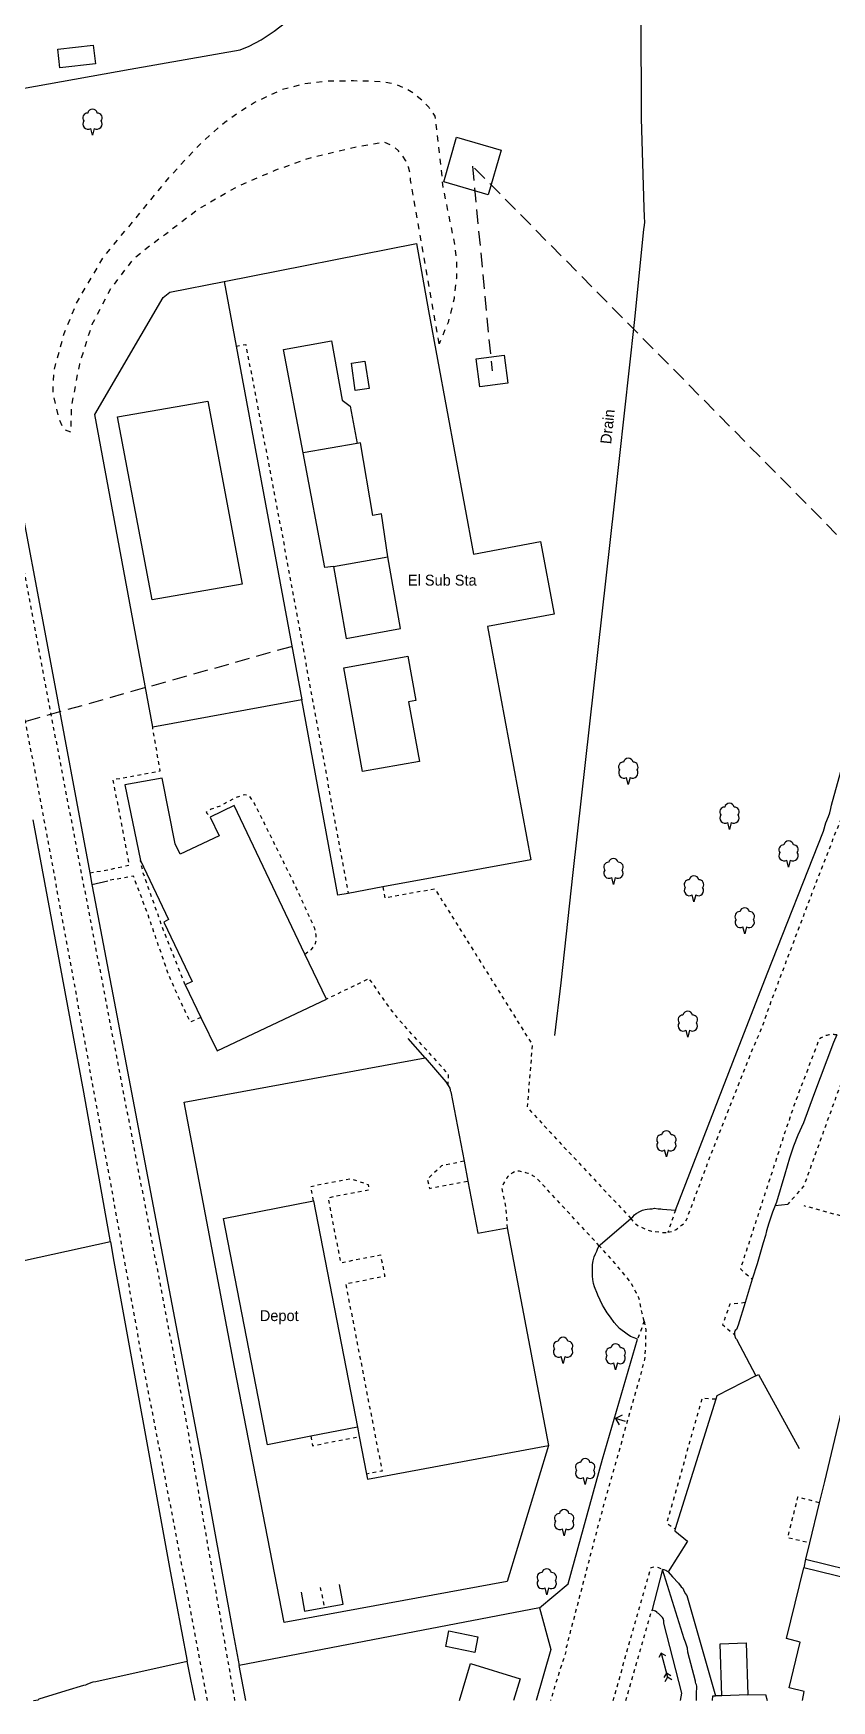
# Model space of a CAD drawing. Extents: x 421500 to 422711, y 436000 to 437000.
# Drawn here: x 422150.4 to 422260.5, y 436000 to 436229.8 of the extents above; entities that cross this region are included whole.
import ezdxf

# ---------------------------------------------------------------- set-up
doc = ezdxf.new("R2010")
doc.units = 0
for name, pattern in [('716709-ExBase$0$OS-DASHEDLINE', [1, 0.5, -0.5]), ('716709-ExBase$0$OS-LANDFORM', [1.6, 0.8, -0.8]), ('716709-ExBase$0$OS-OVERHEAD', [3, 2, -1])]:
    doc.linetypes.add(name, pattern=pattern)
doc.layers.get('0').update_dxf_attribs({"color": 210})
for name, color, linetype in [('716709-ExBase$0$OS-LINE_0001_BLG_OUTLINE', 7, 'Continuous'), ('716709-ExBase$0$OS-LINE_0021_ROAD_OR_TRACK', 8, '716709-ExBase$0$OS-DASHEDLINE'), ('716709-ExBase$0$OS-LINE_0030_OBSTRUCTING_FEAT', 8, 'Continuous'), ('716709-ExBase$0$OS-LINE_0032_PATH_OR_EDGE', 8, '716709-ExBase$0$OS-DASHEDLINE'), ('716709-ExBase$0$OS-LINE_0043_OVERHEAD_CONSTRN', 8, '716709-ExBase$0$OS-OVERHEAD'), ('716709-ExBase$0$OS-LINE_0049_PYLON_EDGE', 8, 'Continuous'), ('716709-ExBase$0$OS-LINE_0059_WATER_EDGE_LIMIT', 8, 'Continuous'), ('716709-ExBase$0$OS-LINE_0374_TOP_OF_SLOPE', 8, '716709-ExBase$0$OS-LANDFORM'), ('716709-ExBase$0$OS-LINE_0376_BOT_SLOPE_CLIFF', 8, '716709-ExBase$0$OS-LANDFORM'), ('716709-ExBase$0$OS-PT_0026_BENCH_MARK_LOCN', 8, 'Continuous'), ('716709-ExBase$0$OS-PT_0373_POSN_NONCONIFER_TR', 8, 'Continuous'), ('716709-ExBase$0$OS-SYMB_0026_BENCH_MARK', 8, 'Continuous'), ('716709-ExBase$0$OS-SYMB_0069_DIRECTION_OF_FL', 8, 'Continuous'), ('716709-ExBase$0$OS-TEXT_BUILDING_OR_STRUCTURE', 4, 'Continuous'), ('716709-ExBase$0$OS-TEXT_INLAND_WATER', 4, 'Continuous')]:
    doc.layers.add(name, color=color, linetype=linetype)
doc.styles.add('716709-ExBase$0$Standard', font='romans.shx')

# ---------------------------------------------------------------- blocks, each defined once
blk = doc.blocks.new('716709-ExBase$0$OS-FLOW ARROW')
at = {"linetype": 'Continuous', "flags": 128}
for points in [[(0.5, 0.5), (0, 0), (0.5, -0.5)], [(0, 0), (3.438, 0)], [(3.35, 0.5), (2.85, 0), (3.35, -0.5)], [(3.938, 0.5), (3.438, 0), (3.938, -0.5)]]:
    blk.add_lwpolyline(points, dxfattribs=at)
blk = doc.blocks.new('716709-ExBase$0$OS-BENCH MARK')
at = {"linetype": 'Continuous'}
blk.add_line((1.42, 0), (0, 0), dxfattribs=at)
at = {"linetype": 'Continuous', "flags": 128}
blk.add_lwpolyline([(0.707, 0.707), (0, 0), (0.707, -0.707)], dxfattribs=at)
blk = doc.blocks.new('716709-ExBase$0$OS-DOT')
at = {"linetype": 'Continuous'}
blk.add_circle((0, 0), 0.05, dxfattribs=at)
blk = doc.blocks.new('716709-ExBase$0$OS-NONCONIFEROUS TREE')
at = {"linetype": 'Continuous'}
for p, q in [((0, -1.6), (-0.2, -0.8)), ((0.2, -0.8), (0, -1.6))]:
    blk.add_line(p, q, dxfattribs=at)
for centre, radius, start, end in [((-0.57, 0.4), 0.55, 88.1339, 218.2222), ((-0.51, -0.29), 0.6, 144.748, 301.112), ((0, 0.84), 0.56, 10.8441, 169.1559), ((0.51, -0.29), 0.6, 238.888, 35.252), ((0.57, 0.4), 0.55, 321.7778, 91.8661)]:
    blk.add_arc(centre, radius, start, end, dxfattribs=at)

msp = doc.modelspace()

# ---------------------------------------------------------------- linework, layer by layer
at = {"layer": '716709-ExBase$0$OS-LINE_0001_BLG_OUTLINE'}
for p, q in [((422191.8, 436156.3), (422199.3, 436157.65)), ((422190.82, 436096.68), (422187.85, 436102.9)), ((422171.35, 436098.65), (422173.49, 436094.15)), ((422189.04, 436068.89), (422195.1, 436037.68)), ((422195.1, 436037.68), (422188.66, 436036.43)), ((422258.79, 436027.28), (422257.45, 436021.76)), ((422257.45, 436021.76), (422256.9, 436019.5)), ((422256.9, 436019.5), (422270.08, 436016.27)), ((422269.74, 436015.09), (422256.65, 436018.3)), ((422245.35, 436000.68), (422244.45, 436000.66)), ((422248.95, 436000.78), (422245.35, 436000.68))]:
    msp.add_line(p, q, dxfattribs=at)
at = {"layer": '716709-ExBase$0$OS-LINE_0001_BLG_OUTLINE', "flags": 128}
for points in [[(422179.2, 436153.87), (422166.78, 436151.69), (422162.02, 436176.91), (422174.48, 436179.11), (422179.2, 436153.87)], [(422191.8, 436156.3), (422193.55, 436146.4), (422201.05, 436147.75), (422199.3, 436157.65)], [(422174.77, 436121.75), (422176, 436119.2), (422170.65, 436116.65), (422169.95, 436118.1), (422168.15, 436127.15), (422163, 436126.2), (422165.17, 436115.78)], [(422187.85, 436102.9), (422178.1, 436123.35), (422174.77, 436121.75)], [(422165.17, 436115.78), (422169.05, 436107.65), (422168.4, 436107.3), (422172.3, 436099.1), (422171.35, 436098.65)], [(422173.49, 436094.15), (422175.74, 436089.56), (422190.82, 436096.68)], [(422188.66, 436036.43), (422182.67, 436035.26), (422176.6, 436066.47), (422189.04, 436068.89)], [(422270.45, 436051.59), (422270.2, 436051.65), (422264.9, 436052.9), (422264.85, 436052.71), (422263.78, 436052.96), (422262.6, 436048), (422263.67, 436047.74), (422259.5, 436030.2), (422258.79, 436027.28)], [(422256.45, 436000), (422256.7, 436001.25), (422254.65, 436001.75), (422256.15, 436008.05), (422254.25, 436008.55), (422256.65, 436018.3)], [(422209.15, 436000), (422210.7, 436005.1), (422217.55, 436003), (422216.6, 436000)], [(422244.05, 436000), (422244.1, 436000.65), (422244.45, 436000.66)], [(422248.95, 436000.78), (422251.35, 436000.85), (422251.6, 436000)]]:
    msp.add_lwpolyline(points, dxfattribs=at)
at = {"layer": '716709-ExBase$0$OS-LINE_0021_ROAD_OR_TRACK', "flags": 128}
for points in [[(422178.2, 436000), (422171.3, 436039.7), (422151.9, 436140.9), (422142.35, 436192.2), (422135.5, 436227.45), (422134.49, 436235.99)], [(422174.4, 436000), (422171.55, 436015.25), (422168.6, 436030.6), (422166.15, 436043.15), (422165.05, 436049.1), (422161.2, 436070.55), (422155.95, 436099.4), (422151.9, 436121.35), (422148.35, 436140.05), (422144.2, 436161.35), (422142.7, 436168.5), (422142.15, 436171.6), (422141, 436177.7), (422139.95, 436184.9), (422138.95, 436193.2), (422138.75, 436194.55), (422138.7, 436195), (422138.45, 436196.35), (422138.1, 436197.65), (422137.95, 436198.15), (422137.85, 436198.5), (422137.65, 436198.95), (422137.15, 436199.85), (422136.9, 436200.15), (422136.7, 436200.35), (422136.45, 436200.55), (422136.25, 436200.7), (422136.1, 436200.8), (422135.9, 436200.9), (422135.65, 436201), (422135.4, 436201.05), (422135.07, 436201.03)], [(422237.9, 436064.55), (422238.15, 436064.6), (422238.5, 436064.7), (422238.75, 436064.8), (422239.05, 436064.95), (422239.3, 436065.15), (422239.55, 436065.3), (422239.8, 436065.55), (422240, 436065.65), (422240.4, 436066.15), (422240.55, 436066.45), (422243.7, 436074.9), (422249.15, 436088.7), (422250.45, 436091.75), (422250.95, 436092.95), (422252.3, 436096.75), (422258.15, 436112.2), (422261.15, 436119.9), (422261.3, 436120.2), (422261.75, 436121.4), (422262.45, 436123.6), (422263.1, 436125.85), (422265.5, 436133.85), (422268.8, 436144.9), (422266.83, 436146.22)], [(422261.19, 436091.74), (422260.95, 436091.78), (422260.82, 436091.79), (422260.7, 436091.8), (422260.58, 436091.8), (422260.46, 436091.79), (422260.33, 436091.78), (422260.21, 436091.77), (422260.09, 436091.75), (422259.97, 436091.72), (422259.82, 436091.69), (422259.58, 436091.61), (422259.47, 436091.57), (422259.36, 436091.52), (422259.03, 436091.34), (422258.83, 436091.2), (422258.66, 436090.9), (422258.5, 436090.45), (422255.6, 436082.85), (422255.2, 436081.75), (422254.8, 436080.6), (422254.7, 436080.2), (422254.05, 436078.35), (422253.15, 436075.55), (422247.9, 436059.5), (422249.55, 436058.08)], [(422232.78, 436066.47), (422233.2, 436065.9), (422233.3, 436065.75), (422233.55, 436065.65), (422233.8, 436065.45), (422233.95, 436065.4), (422234.65, 436065.05), (422234.9, 436064.95), (422235.65, 436064.7), (422236.65, 436064.6), (422237, 436064.55), (422237.3, 436064.5), (422237.6, 436064.5), (422237.9, 436064.55)], [(422234.65, 436052.3), (422234.35, 436053.4), (422234, 436055.15), (422233.9, 436055.5), (422233.8, 436055.75), (422233.6, 436056.15), (422233.4, 436056.5), (422233.25, 436056.8), (422232.7, 436057.75), (422230.65, 436060.25), (422228.45, 436062.7)], [(422248.55, 436054.85), (422246.45, 436054.65), (422245.45, 436051.85), (422247.1, 436050.4)], [(422234.65, 436052.3), (422234.85, 436051.1), (422234.8, 436048.75), (422234.7, 436047), (422228.6, 436025.35), (422224.25, 436008.75), (422224.1, 436008.25), (422223.95, 436007.55), (422223.9, 436007.4), (422223.85, 436006.95), (422223.75, 436006.4), (422223.7, 436006.3), (422223.55, 436005.8), (422223.35, 436005.3), (422221.7, 436000)], [(422244.5, 436041.53), (422242.6, 436041.65), (422237.75, 436024.45), (422238.93, 436023.66)], [(422230.35, 436000), (422235.4, 436017.8), (422235.45, 436018.15), (422235.55, 436018.3), (422235.65, 436018.35), (422235.95, 436018.45), (422236.1, 436018.45), (422236.6, 436018.35), (422236.7, 436018.3), (422236.95, 436018.2), (422237.18, 436018.09)]]:
    msp.add_lwpolyline(points, dxfattribs=at)
at = {"layer": '716709-ExBase$0$OS-LINE_0030_OBSTRUCTING_FEAT'}
for p, q in [((422176.69, 436195.6), (422178.35, 436186.65)), ((422178.35, 436186.65), (422187.4, 436137.94)), ((422195.04, 436173.27), (422187.6, 436171.96)), ((422187.4, 436137.94), (422166.85, 436134.15)), ((422158.18, 436114.1), (422158.48, 436112.5)), ((422158.48, 436112.5), (422160.68, 436113)), ((422198.58, 436112.14), (422193.8, 436111.26)), ((422204.41, 436088.6), (422202.1, 436091.25)), ((422209.79, 436074.34), (422210.32, 436071.6)), ((422252.71, 436068.23), (422254.46, 436068.44)), ((422215.75, 436065.15), (422221.45, 436035.15)), ((422249.55, 436058.08), (422248.55, 436054.85)), ((422244.5, 436041.53), (422238.93, 436023.66)), ((422195.1, 436037.68), (422195.35, 436036.4)), ((422195.35, 436036.4), (422196.36, 436031.23)), ((422256.9, 436019.5), (422256.65, 436018.3)), ((422237.18, 436018.09), (422235.67, 436012.38)), ((422220.2, 436012.8), (422178.78, 436004.85)), ((422179.7, 436000), (422178.78, 436004.85))]:
    msp.add_line(p, q, dxfattribs=at)
at = {"layer": '716709-ExBase$0$OS-LINE_0030_OBSTRUCTING_FEAT', "flags": 128}
for points in [[(422136.85, 436227.45), (422137.85, 436227.54), (422139.4, 436220.5), (422163.75, 436224.85), (422178.9, 436227.5), (422180.15, 436228), (422181.8, 436228.9), (422183.6, 436230.1), (422185.35, 436231.4), (422186.6, 436232.6), (422188.6, 436235.05), (422190.05, 436237.45), (422191.35, 436239.75), (422192.45, 436242.5)], [(422158.95, 436225.6), (422154.05, 436225.05), (422153.78, 436227.62), (422158.65, 436228.15), (422158.95, 436225.6)], [(422136.85, 436227.45), (422136.9, 436227.2), (422152.8, 436142.85), (422158.18, 436114.1)], [(422176.69, 436195.6), (422203.22, 436200.84), (422204.9, 436191.55), (422211.1, 436158), (422220.35, 436159.75), (422222.2, 436149.75), (422213.05, 436148.05), (422219, 436115.9), (422198.58, 436112.14)], [(422166.85, 436134.15), (422158.89, 436177.25), (422168.29, 436193.39), (422169.22, 436194.13), (422176.69, 436195.6)], [(422187.6, 436171.96), (422184.9, 436186.2), (422191.5, 436187.4), (422193, 436179.25), (422194.1, 436178.4), (422195.04, 436173.27)], [(422196.1, 436184.6), (422196.7, 436180.85), (422194.8, 436180.55), (422194.25, 436184.35), (422196.1, 436184.6)], [(422199.3, 436157.65), (422198.4, 436163.55), (422197.2, 436163.35), (422195.5, 436173.35), (422195.04, 436173.27)], [(422191.8, 436156.3), (422190.6, 436156.15), (422187.6, 436171.96)], [(422238.95, 436067.6), (422246.85, 436088), (422251.6, 436100.15), (422259.35, 436119.85), (422259.7, 436121), (422260.05, 436121.85), (422260.25, 436122.35), (422260.4, 436122.95), (422260.45, 436123.4), (422262.2, 436129.7), (422266.55, 436145.1), (422266.83, 436146.22)], [(422202.05, 436143.95), (422203.15, 436137.85), (422202.15, 436137.65), (422203.65, 436129.45), (422195.8, 436128.05), (422193.2, 436142.35), (422202.05, 436143.95)], [(422193.8, 436111.26), (422192.4, 436111), (422187.4, 436137.94)], [(422161.02, 436063.21), (422157.35, 436083.85), (422150.52, 436120.65), (422150.38, 436121.37)], [(422158.48, 436112.5), (422158.75, 436111.05), (422173.6, 436033.2), (422177.95, 436009.25), (422178.78, 436004.85)], [(422261.19, 436091.74), (422260.75, 436090.7), (422258, 436083.4), (422256.6, 436079.65), (422255.85, 436077.95), (422255.25, 436076.4), (422254.7, 436074.75), (422254.05, 436072.55), (422252.9, 436068.7), (422252.71, 436068.23)], [(422221.45, 436035.15), (422215.75, 436016.4), (422185, 436010.75), (422178.15, 436045.95), (422171.2, 436082.5), (422204.41, 436088.6)], [(422204.41, 436088.6), (422207.3, 436085.3), (422207.6, 436084.8)], [(422207.6, 436084.8), (422207.85, 436084.4), (422207.9, 436084.25), (422207.9, 436084.1), (422207.95, 436083.9), (422209.79, 436074.34)], [(422210.32, 436071.6), (422211.7, 436064.45), (422215.75, 436065.15)], [(422232.78, 436066.47), (422233.05, 436066.7), (422233.3, 436066.95), (422233.55, 436067.15), (422234.15, 436067.45), (422234.4, 436067.6), (422234.75, 436067.7), (422235.05, 436067.75), (422235.4, 436067.8), (422235.75, 436067.8), (422236.05, 436067.85), (422236.55, 436067.8), (422236.95, 436067.8), (422237.15, 436067.75), (422238.95, 436067.6)], [(422252.71, 436068.23), (422252.35, 436067.3), (422251.95, 436066.2), (422251.85, 436065.8), (422251.5, 436064.75), (422251.35, 436064.1), (422251.05, 436063.1), (422250.2, 436060.2), (422249.55, 436058.08)], [(422228.45, 436062.7), (422228.55, 436062.8), (422232.78, 436066.47)], [(422161.02, 436063.21), (422133.35, 436057.15), (422121.05, 436054.5), (422117.9, 436053.8), (422115.15, 436053.2), (422112.5, 436052.65), (422100.05, 436049.4), (422079.85, 436044.8), (422055, 436038.9), (422042, 436035.9), (422028.5, 436032.7), (422020.45, 436030.7), (422016.85, 436029.9), (422013.75, 436029.1), (422000, 436025.9)], [(422161.02, 436063.21), (422161.5, 436060.5), (422169.25, 436017.85), (422171.61, 436005.44)], [(422233.7, 436049.8), (422233.25, 436050), (422232.75, 436050.2), (422232.3, 436050.5), (422231.9, 436050.8), (422231.6, 436051), (422231.25, 436051.3), (422230.85, 436051.7), (422230.5, 436052.1), (422230, 436052.85), (422229.55, 436053.45), (422229.1, 436054.15), (422228.9, 436054.5), (422228.55, 436055.2), (422228.25, 436055.9), (422228.2, 436056), (422227.8, 436057.05), (422227.65, 436057.5), (422227.55, 436058.05), (422227.5, 436058.5), (422227.5, 436060.1), (422227.6, 436060.6), (422227.75, 436061.15), (422227.9, 436061.6), (422228.1, 436061.95), (422228.25, 436062.35), (422228.45, 436062.7)], [(422248.55, 436054.85), (422247.6, 436051.75), (422247.35, 436051.15), (422247.2, 436051), (422247.1, 436050.8), (422247.1, 436050.4)], [(422220.2, 436012.8), (422224.15, 436016.1), (422228.9, 436033.3), (422233.7, 436049.8)], [(422247.1, 436050.4), (422247.25, 436049.95), (422247.35, 436049.8), (422250.05, 436044.77)], [(422250.05, 436044.77), (422244.65, 436042), (422244.5, 436041.53)], [(422250.05, 436044.77), (422250.4, 436044.95), (422256, 436034.75)], [(422196.36, 436031.23), (422196.5, 436030.52), (422221.45, 436035.15)], [(422238.93, 436023.66), (422238.85, 436023.4), (422240.6, 436022), (422237.95, 436017.75)], [(422237.95, 436017.75), (422237.75, 436017.85), (422237.6, 436017.95), (422237.4, 436018.05), (422237.18, 436018.09)], [(422237.95, 436017.75), (422238.55, 436017.05), (422239.35, 436016.2), (422239.75, 436015.7), (422239.95, 436015.5), (422240.05, 436015.25), (422240.3, 436014.75), (422240.5, 436014.5), (422244.45, 436000.66)], [(422187.31, 436014.96), (422187.8, 436012.33), (422190.54, 436012.83)], [(422190.54, 436012.83), (422193.13, 436013.31), (422192.63, 436016)], [(422220.2, 436012.8), (422221.75, 436007.05), (422219.75, 436000)], [(422211.3, 436006.65), (422207.3, 436007.45), (422207.7, 436009.6), (422211.7, 436008.8), (422211.3, 436006.65)], [(422245.35, 436000.68), (422245.1, 436007.85), (422248.7, 436007.95), (422248.95, 436000.78)], [(422150.4, 436000), (422151.05, 436000.1), (422151.2, 436000.25), (422154.9, 436001.4), (422157.35, 436002.15), (422157.65, 436002.2), (422157.9, 436002.3), (422158.05, 436002.35), (422158.35, 436002.5), (422158.65, 436002.6), (422159, 436002.65), (422171.61, 436005.44)], [(422172.7, 436000), (422172.05, 436003.15), (422171.61, 436005.44)]]:
    msp.add_lwpolyline(points, dxfattribs=at)
at = {"layer": '716709-ExBase$0$OS-LINE_0032_PATH_OR_EDGE'}
for p, q in [((422238.95, 436067.6), (422237.9, 436064.55)), ((422234.65, 436052.3), (422233.7, 436049.8)), ((422189.95, 436015.61), (422190.54, 436012.83)), ((422232.1, 436000), (422235.67, 436012.38))]:
    msp.add_line(p, q, dxfattribs=at)
at = {"layer": '716709-ExBase$0$OS-LINE_0032_PATH_OR_EDGE', "flags": 128}
for points in [[(422178.35, 436186.65), (422179.68, 436186.9), (422184.65, 436160.95), (422193.8, 436111.26)], [(422158.18, 436114.1), (422160.4, 436114.45), (422163.65, 436115.15), (422161.4, 436126.95), (422165.05, 436127.6), (422167.88, 436128.15), (422166.85, 436134.15)], [(422187.85, 436102.9), (422188.75, 436103.5), (422189.2, 436104.1), (422189.45, 436104.85), (422189.4, 436105.5), (422189.2, 436106.4), (422186.7, 436111.95), (422180.85, 436123.75), (422180.15, 436124.7), (422179.85, 436124.8), (422179.5, 436124.85), (422178.3, 436124.45), (422176.9, 436123.7), (422176.2, 436123.3), (422174.9, 436122.85), (422174.25, 436122.4), (422174.77, 436121.75)], [(422171.35, 436098.65), (422168.35, 436106.15), (422165.55, 436114.05), (422165.17, 436115.78)], [(422173.49, 436094.15), (422172.05, 436093.5), (422169.95, 436097.95), (422169.55, 436098.9), (422169.4, 436099.2), (422169, 436100.2), (422168.95, 436100.3), (422168.65, 436101.2), (422166.1, 436108.6), (422164.2, 436113.65), (422160.68, 436113)], [(422198.58, 436112.14), (422198.85, 436110.65), (422205.75, 436111.9), (422219.2, 436090.4), (422218.5, 436081.8), (422221.75, 436078.25), (422232.78, 436066.47)], [(422207.6, 436084.8), (422207.65, 436086.35), (422202.65, 436091.8), (422200.7, 436094), (422199.95, 436094.95), (422199.05, 436096.15), (422198.1, 436097.5), (422197.15, 436098.95), (422196.7, 436099.5), (422190.82, 436096.68)], [(422264.15, 436091.65), (422256.66, 436070.96), (422254.46, 436068.44)], [(422209.79, 436074.34), (422206.69, 436073.7), (422204.73, 436071.88), (422205.02, 436070.59), (422210.32, 436071.6)], [(422189.04, 436068.89), (422188.65, 436070.88), (422194.13, 436071.95), (422196.55, 436071.13), (422196.7, 436070.38), (422191.03, 436069.28), (422192.76, 436060.36), (422198.27, 436061.43), (422198.85, 436058.46), (422193.47, 436057.42), (422198.48, 436031.64), (422196.36, 436031.23)], [(422228.45, 436062.7), (422220, 436071.8), (422219.8, 436071.95), (422219.6, 436072.15), (422219.3, 436072.35), (422219.05, 436072.5), (422218.75, 436072.6), (422218.65, 436072.65), (422218.3, 436072.75), (422218, 436072.85), (422217.7, 436072.9), (422217.45, 436072.95), (422217.15, 436072.95), (422216.8, 436072.9), (422216.5, 436072.75), (422216.35, 436072.65), (422216.15, 436072.55), (422215.85, 436072.25), (422215.7, 436072.05), (422215.65, 436071.9), (422215.5, 436071.75), (422215.25, 436071.25), (422215.15, 436071), (422215, 436070.7), (422215.55, 436067.8), (422215.75, 436065.15)], [(422270.45, 436051.59), (422273.92, 436063.47), (422256.71, 436068.18)], [(422188.66, 436036.43), (422188.91, 436035.14), (422195.35, 436036.4)], [(422258.79, 436027.28), (422255.8, 436028.05), (422254.4, 436022.5), (422257.45, 436021.76)]]:
    msp.add_lwpolyline(points, dxfattribs=at)
at = {"layer": '716709-ExBase$0$OS-LINE_0043_OVERHEAD_CONSTRN'}
msp.add_line((422210.95, 436211.5), (422213.65, 436183.25), dxfattribs=at)
at = {"layer": '716709-ExBase$0$OS-LINE_0043_OVERHEAD_CONSTRN', "flags": 128}
for points in [[(422370.2, 436049.15), (422324.45, 436096.45), (422258.4, 436163.55), (422210.95, 436211.5)], [(422185.95, 436145.25), (422139.05, 436132.05), (422075.05, 436113.7)]]:
    msp.add_lwpolyline(points, dxfattribs=at)
at = {"layer": '716709-ExBase$0$OS-LINE_0049_PYLON_EDGE', "flags": 128}
for points in [[(422208.76, 436215.46), (422214.91, 436213.69), (422213.14, 436207.54), (422206.99, 436209.31), (422208.76, 436215.46)], [(422215.83, 436181.56), (422211.96, 436181.07), (422211.47, 436184.94), (422215.34, 436185.43), (422215.83, 436181.56)]]:
    msp.add_lwpolyline(points, dxfattribs=at)
at = {"layer": '716709-ExBase$0$OS-LINE_0059_WATER_EDGE_LIMIT', "flags": 128}
for points in [[(422234.15, 436246.6), (422234.2, 436218.05), (422234.6, 436205.75), (422234.65, 436204.5), (422234.7, 436203.75), (422234.65, 436203.35), (422234.55, 436202.75), (422233.25, 436189.95), (422230.5, 436164.95), (422224.8, 436114.15), (422223.15, 436098.95), (422222.25, 436091.65)], [(422241.85, 436000), (422241.85, 436001.3), (422241.9, 436001.6), (422241.9, 436002), (422241.85, 436002.2), (422241.75, 436002.35), (422241.7, 436002.55), (422241.7, 436002.7), (422240.65, 436006.7), (422240.6, 436007.25), (422240.45, 436007.65), (422240.35, 436008.05), (422240.15, 436008.5), (422237.18, 436018.09)], [(422239.65, 436000), (422239.85, 436001.05), (422237.35, 436010.7), (422237.35, 436011), (422237.25, 436011.3), (422237.15, 436011.45), (422236.6, 436012), (422236.45, 436012.1), (422236.4, 436012.2), (422236.2, 436012.35), (422236.05, 436012.4), (422235.85, 436012.45), (422235.67, 436012.38)]]:
    msp.add_lwpolyline(points, dxfattribs=at)
at = {"layer": '716709-ExBase$0$OS-LINE_0374_TOP_OF_SLOPE', "flags": 128}
msp.add_lwpolyline([(422206.35, 436187.01), (422202.42, 436209.55), (422202.36, 436210.47), (422202.14, 436211.36), (422201.78, 436212.2), (422201.27, 436213), (422200.75, 436213.59), (422200.17, 436214.11), (422198.88, 436214.76), (422195.4, 436214.19), (422188.72, 436212.65), (422183.78, 436210.91), (422178.57, 436208.67), (422173.22, 436205.6), (422168.62, 436202.08), (422166.83, 436200.78), (422164.08, 436198.56), (422161.03, 436194.58), (422158.47, 436189.64), (422156.74, 436184.19), (422155.63, 436178.4), (422155.55, 436174.82)], dxfattribs=at)
at = {"layer": '716709-ExBase$0$OS-LINE_0376_BOT_SLOPE_CLIFF', "flags": 128}
msp.add_lwpolyline([(422155.55, 436174.82), (422154.58, 436175.2), (422153.9, 436176.78), (422153.11, 436180.11), (422153.22, 436183.21), (422154.64, 436188.42), (422156.47, 436192.84), (422160.03, 436198.88), (422169.17, 436209.97), (422171.44, 436212.46), (422173.77, 436214.9), (422176.82, 436217.55), (422178.81, 436218.97), (422180.87, 436220.27), (422184.77, 436222.08), (422187.67, 436222.83), (422190.65, 436223.21), (422194.56, 436223.27), (422197.39, 436223.21), (422198.78, 436223.1), (422200.14, 436222.84), (422201.7, 436222.24), (422202.89, 436221.5), (422203.97, 436220.61), (422204.92, 436219.59), (422205.78, 436218.37), (422206.91, 436208.32), (422208.49, 436200.72), (422208.73, 436198.36), (422208.73, 436195.99), (422208.42, 436193.24), (422207.6, 436189.95), (422206.35, 436187.01)], dxfattribs=at)

# ---------------------------------------------------------------- block references
at = {"layer": '716709-ExBase$0$OS-PT_0026_BENCH_MARK_LOCN'}
msp.add_blockref('716709-ExBase$0$OS-DOT', (422230.7, 436038.9), dxfattribs=at)
at = {"layer": '716709-ExBase$0$OS-PT_0373_POSN_NONCONIFER_TR', "xscale": 1.2, "yscale": 1.2}
for p in [(422158.55, 436217.65), (422232.45, 436128.2), (422246.4, 436122), (422254.55, 436116.8), (422230.4, 436114.4), (422241.5, 436112), (422248.5, 436107.6), (422240.65, 436093.35), (422237.7, 436076.85), (422223.45, 436048.4), (422230.7, 436047.5), (422226.5, 436031.7), (422223.6, 436024.65), (422221.2, 436016.5)]:
    msp.add_blockref('716709-ExBase$0$OS-NONCONIFEROUS TREE', p, dxfattribs=at)
at = {"layer": '716709-ExBase$0$OS-SYMB_0026_BENCH_MARK', "rotation": 342.7999877929688}
msp.add_blockref('716709-ExBase$0$OS-BENCH MARK', (422230.7, 436038.9), dxfattribs=at)
at = {"layer": '716709-ExBase$0$OS-SYMB_0069_DIRECTION_OF_FL', "rotation": 284.3999938964844}
msp.add_blockref('716709-ExBase$0$OS-FLOW ARROW', (422237, 436006.55), dxfattribs=at)

# ---------------------------------------------------------------- texts
at = {"layer": '716709-ExBase$0$OS-TEXT_BUILDING_OR_STRUCTURE', "char_height": 1.5, "attachment_point": 7, "style": '716709-ExBase$0$Standard'}
for s, insert, width in [('{\\fHeledd|b0|i0|c0|p34;El Sub Sta}', (422202.05, 436153.65), 12.4167), ('{\\fHeledd|b0|i0|c0|p34;Depot}', (422181.63, 436051.86), 6.9167)]:
    msp.add_mtext(s, dxfattribs=dict(at, insert=insert, width=width))
at = {"layer": '716709-ExBase$0$OS-TEXT_INLAND_WATER', "insert": (422230.35, 436175.5), "char_height": 1.5, "width": 6.2432, "attachment_point": 8, "rotation": 83.8, "style": '716709-ExBase$0$Standard'}
msp.add_mtext('{\\fHeledd|b0|i0|c0|p34;Drain}', dxfattribs=at)

doc.saveas('drawing.dxf')
